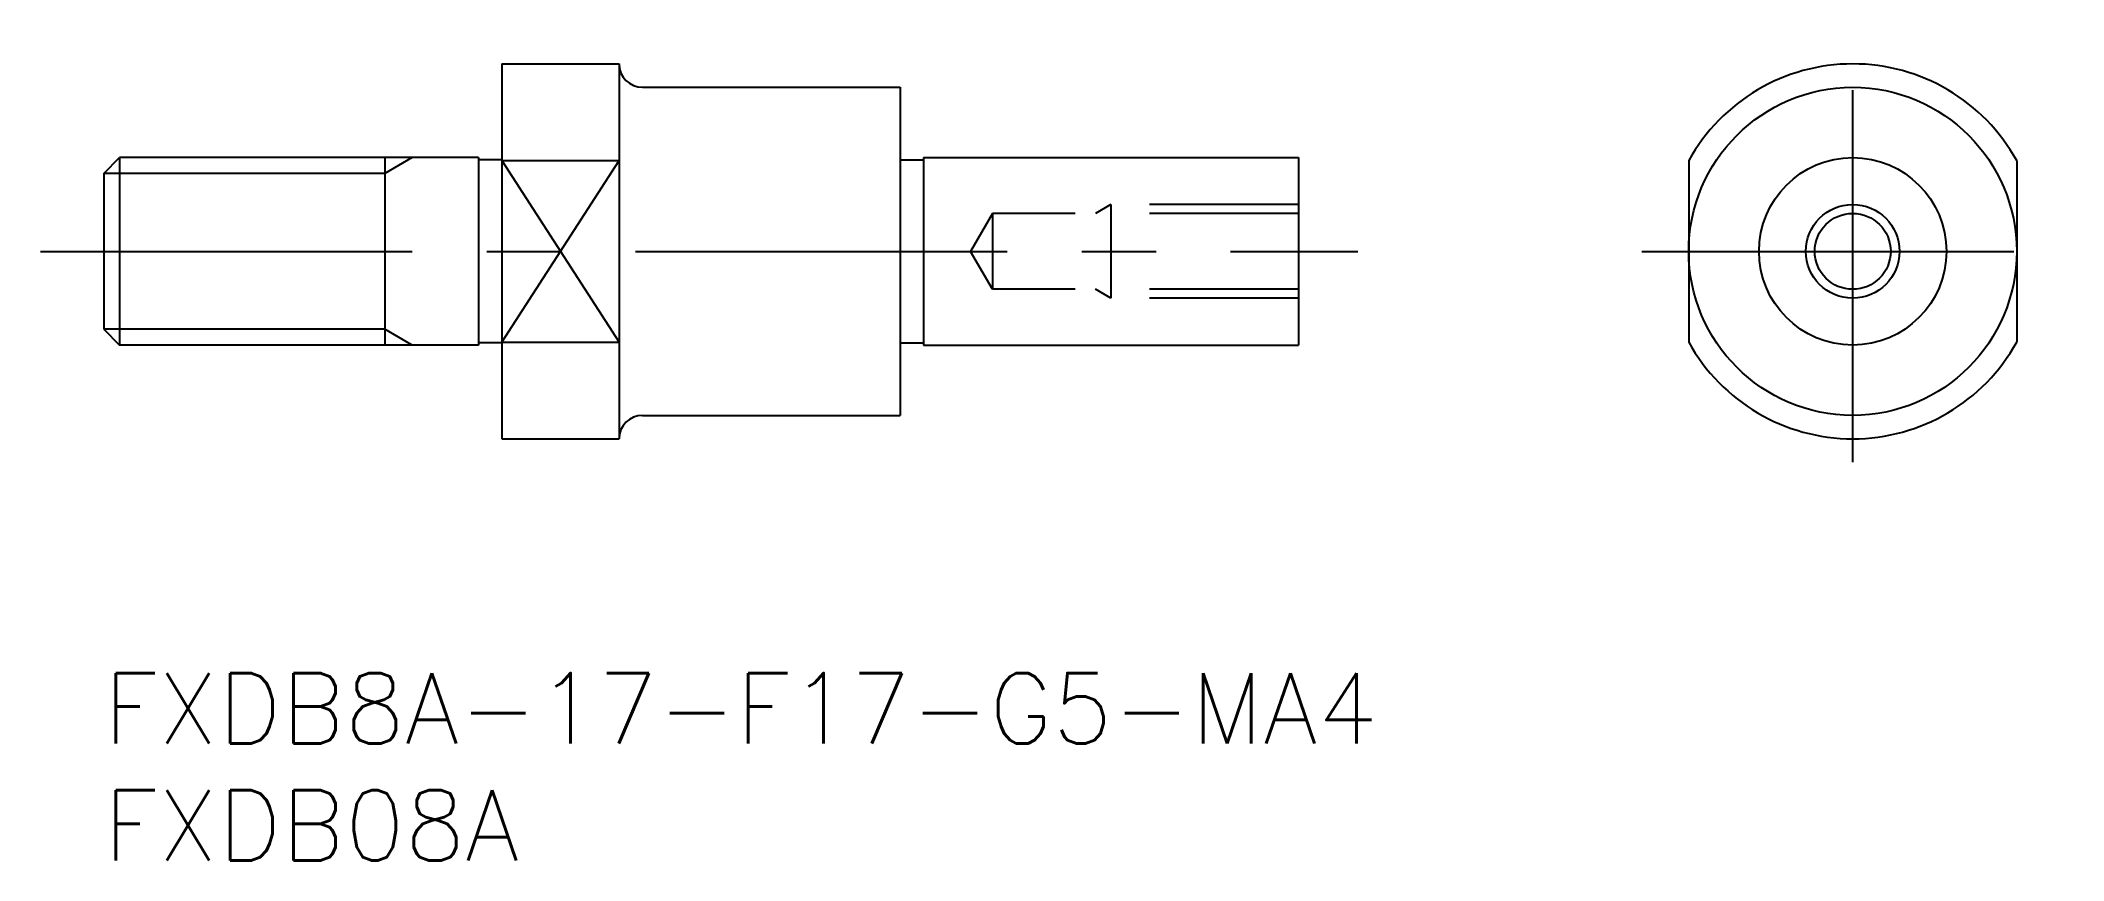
# Model space of a CAD drawing. Extents: x -2.7 to 83.7, y -8 to 27.
import ezdxf

# ---------------------------------------------------------------- set-up
doc = ezdxf.new("R2010")
doc.units = 0
doc.header["$LTSCALE"] = 0.5
doc.linetypes.add('CENTER', pattern=[50.8, 31.75, -6.35, 6.35, -6.35])
doc.linetypes.add('DASHED', pattern=[19.05, 12.7, -6.35])
for name, color, linetype in [('MSM_CENTER', 1, 'CENTER'), ('MSM_CONTINUOUS', 7, 'CONTINUOUS'), ('MSM_DASHED', 4, 'DASHED'), ('MSM_NARROW', 5, 'CONTINUOUS'), ('MSM_PART_NUMBER', 7, 'CONTINUOUS')]:
    doc.layers.add(name, color=color, linetype=linetype)
doc.styles.get("Standard").update_dxf_attribs({"font": 'txt.shx', "height": 3, "bigfont": 'bigfont.shx'})

# ---------------------------------------------------------------- blocks, each defined once
blk = doc.blocks.new('*U3')
at = {"layer": 'MSM_PART_NUMBER'}
blk.add_text('FXDB8A-17-F17-G5-MA4', height=3, dxfattribs=at).set_placement((0, -3))
blk = doc.blocks.new('*U4')
at = {"layer": 'MSM_PART_NUMBER'}
blk.add_text('FXDB08A', height=3, dxfattribs=at).set_placement((0, -8))

msp = doc.modelspace()

# ---------------------------------------------------------------- linework, layer by layer
at = {"layer": 'MSM_CENTER'}
for p, q in [((74.665, 9), (74.665, 27)), ((-2.7, 18), (53.537, 18)), ((65.665, 18), (83.665, 18))]:
    msp.add_line(p, q, dxfattribs=at)
at = {"layer": 'MSM_CONTINUOUS'}
for p, q in [((17, 26), (17, 10)), ((17, 26), (22, 26)), ((22, 26), (22, 10)), ((23, 25), (34, 25)), ((34, 25), (34, 11)), ((0, 21.323), (0.677, 22)), ((0.677, 22), (0.677, 14)), ((16, 22), (0.677, 22)), ((12, 22), (12, 14)), ((16, 22), (16, 14)), ((17, 21.9), (16, 21.9)), ((17, 21.873), (22, 21.873)), ((34, 21.9), (35, 21.9)), ((35, 22), (51, 22)), ((35, 22), (35, 14)), ((51, 22), (51, 14)), ((67.665, 21.873), (67.665, 14.127)), ((81.665, 21.873), (81.665, 14.127)), ((0, 21.323), (0, 14.677)), ((0, 14.677), (0.677, 14)), ((16, 14), (0.677, 14)), ((17, 14.1), (16, 14.1)), ((17, 14.127), (22, 14.127)), ((34, 14.1), (35, 14.1)), ((35, 14), (51, 14)), ((23, 11), (34, 11)), ((17, 10), (22, 10))]:
    msp.add_line(p, q, dxfattribs=at)
for radius in [7, 4, 1.621]:
    msp.add_circle((74.665, 18), radius, dxfattribs=at)
for centre, radius, start, end in [((23, 26), 1, 180, 270), ((74.665, 18), 8, 28.95502, 151.04498), ((74.665, 18), 8, 208.95502, 331.04498), ((23, 10), 1, 90, 180)]:
    msp.add_arc(centre, radius, start, end, dxfattribs=at)
at = {"layer": 'MSM_DASHED'}
for p, q in [((43, 20), (42.344, 19.621)), ((51, 20), (43, 20)), ((43, 20), (43, 16)), ((37.936, 19.621), (37, 18)), ((51, 19.621), (37.936, 19.621)), ((37.936, 19.621), (37.936, 16.379)), ((37.936, 16.379), (37, 18)), ((51, 16.379), (37.936, 16.379)), ((43, 16), (42.344, 16.379)), ((51, 16), (43, 16))]:
    msp.add_line(p, q, dxfattribs=at)
at = {"layer": 'MSM_NARROW'}
for p, q in [((13.172, 22), (12, 21.323)), ((17, 14.127), (22, 21.873)), ((17, 21.873), (22, 14.127)), ((12, 21.323), (0, 21.323)), ((12, 14.677), (0, 14.677)), ((13.172, 14), (12, 14.677))]:
    msp.add_line(p, q, dxfattribs=at)
msp.add_circle((74.665, 18), 2, dxfattribs=at)

# ---------------------------------------------------------------- block references
at = {"layer": 'MSM_CONTINUOUS'}
for name in ['*U3', '*U4']:
    msp.add_blockref(name, (0, 0), dxfattribs=at)

doc.saveas('drawing.dxf')
